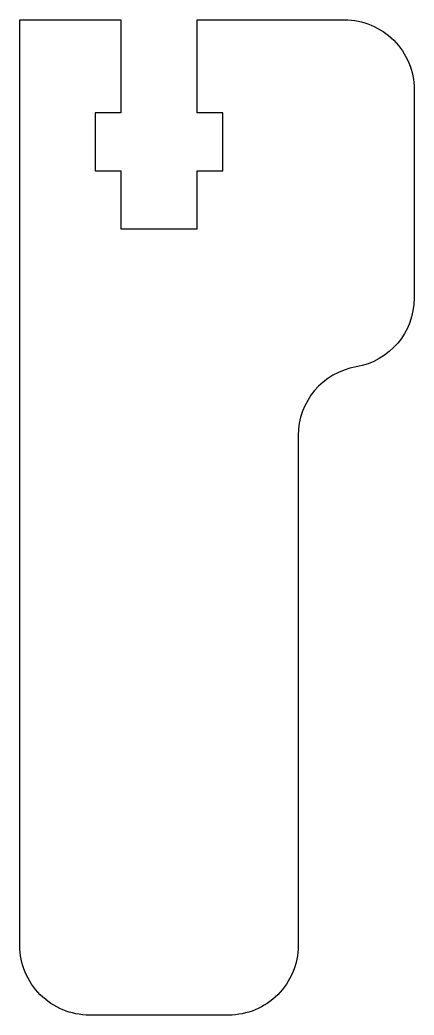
# Model space of a CAD drawing. Header units: millimetres. Extents: x -2.7 to 14.3, y 108 to 150.9.
import ezdxf

# ---------------------------------------------------------------- set-up
doc = ezdxf.new("R2010")
doc.units = ezdxf.units.MM
doc.layers.get('0').update_dxf_attribs({"linetype": 'CONTINUOUS'})

msp = doc.modelspace()

# ---------------------------------------------------------------- linework, layer by layer
msp.add_lwpolyline([(0.345, 108.037, -0.414214), (-2.655, 111.037), (-2.655, 150.937), (1.695, 150.937), (1.695, 146.937), (0.595, 146.937), (0.595, 144.437), (1.695, 144.437), (1.695, 141.937), (4.995, 141.937), (4.995, 144.437), (6.095, 144.437), (6.095, 146.937), (4.995, 146.937), (4.995, 150.937), (11.345, 150.937, -0.414214), (14.345, 147.937), (14.345, 138.937, -0.365977), (11.845, 135.979, 0.365977), (9.345, 133.021), (9.345, 111.037, -0.414214), (6.345, 108.037)], format="xyb", close=True)

doc.saveas('drawing.dxf')
